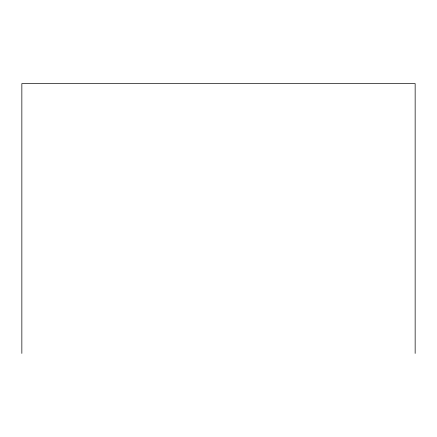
<?xml version="1.0" encoding="UTF-8"?>
<svg xmlns="http://www.w3.org/2000/svg" width="437" height="437" viewBox="0 0 437 437"><rect width="100%" height="100%" fill="white"/><g stroke="black" fill="none" stroke-linecap="round" stroke-linejoin="round"><path stroke-width="0.66" d="M415.15 353.413L415.15 83.587L21.85 83.587L21.85 353.413"/></g></svg>
